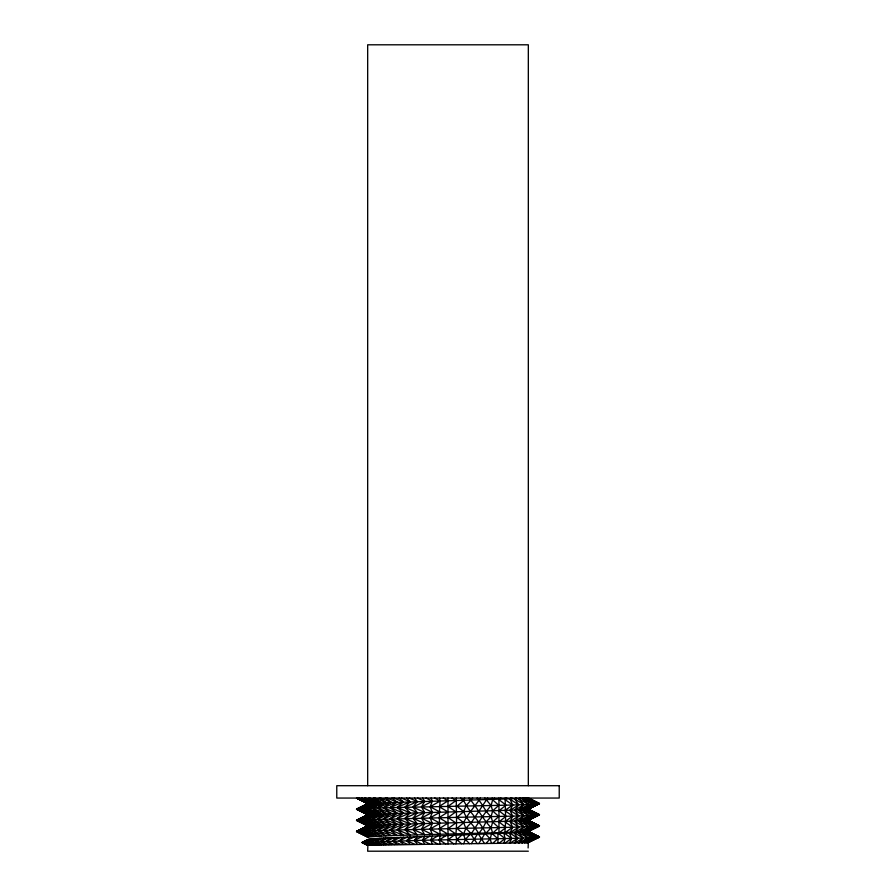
<?xml version="1.0" encoding="UTF-8"?>
<svg xmlns="http://www.w3.org/2000/svg" width="896" height="896" viewBox="0 0 896 896"><rect width="100%" height="100%" fill="white"/><g stroke="black" fill="none" stroke-linecap="round" stroke-linejoin="round"><path stroke-width="1.34" d="M448 835.598L448 843.942L367.674 845.331L362.107 842.554L368.054 839.507L379.4 838.309L521.976 832.485L527.89 837.861L538.843 837.166L539.459 836.987L528.326 831.421L539.459 825.866L528.326 820.299L539.459 814.744L528.326 809.178L539.459 803.622L528.326 798.056L539.011 803.79L527.946 809.357L522.211 809.872L371.123 814.218L368.054 814.565L356.541 820.299L367.674 825.866L391.194 824.477L524.877 820.826L535.517 815.259L539.011 814.912L528.326 809.178L539.459 803.622L529.536 798.672L539.459 803.622L527.946 809.01L539.459 814.744L528.326 820.299L539.011 826.034L527.946 831.6L524.877 831.947L391.194 835.598L367.674 836.987L356.541 831.421L367.674 825.866L356.541 820.299L367.674 814.744L356.541 809.178L367.674 803.622L356.541 798.056L367.674 803.622L356.989 809.357L368.054 814.912L364.806 816.827M497.952 833.806L497.952 843.349L527.923 842.632L539.459 836.987L527.946 831.253L539.459 825.866L528.326 831.421L538.843 837.166L528.326 842.554L528.114 847.941M440.126 835.856L439.32 839.944L440.126 844.021M456.378 798.056C455.952 810.051 457.285 822.046 455.874 834.03L448 828.643L448 798.056M448 843.942L455.874 843.853L456.714 839.597L455.874 835.341M503.978 843.259L505.03 838.555L503.978 833.549M505.12 798.056C505.322 809.648 506.139 821.24 504.806 832.821L512.669 827.254L539.011 826.034L527.946 820.478L526.792 820.646L535.517 826.381L526.792 831.779L537.701 826.213L527.946 820.478L537.701 815.091L527.946 809.357L539.011 803.79L527.946 798.235L369.208 803.275L356.541 809.178L367.674 814.744L356.989 820.478L368.054 826.034L362.634 829.226M491.434 834.075L490.213 838.902L485.867 843.506L455.874 843.853M432.331 836.114L430.763 840.112L432.331 844.11M464.621 798.056L463.669 800.486L456.96 806.221L377.306 807.968L356.541 809.178L368.054 814.565L356.541 820.299L368.054 825.686L356.541 831.421L368.054 836.819L356.989 831.253L369.208 825.518L358.299 819.952L356.989 820.131L368.054 825.686L356.541 831.421L368.054 837.166L356.989 831.6L367.674 825.866M463.669 843.763L465.371 839.418L469.571 834.87M509.432 843.17L511.683 838.376L509.432 833.28M510.675 798.056L510.093 799.277L512.669 805.011L510.093 810.398L512.669 816.133L510.093 821.52L512.669 827.254L510.093 832.642L518.694 827.086L514.797 821.341L518.694 815.954L535.517 815.259L526.792 809.525L535.517 804.138L537.701 803.97L527.946 798.235M484.478 834.344L478.744 843.595M424.682 836.382L422.408 840.291L362.354 842.374L368.054 845.242M472.629 798.056L465.842 806.053L463.669 811.619L456.96 817.354L358.299 819.952L371.123 825.339L360.483 830.906L356.989 831.253L369.208 836.64L358.299 831.074L369.208 825.518L356.989 820.131L369.208 814.397L358.299 808.83L369.208 803.275L358.982 798.056L356.989 798.235L368.054 803.443L356.989 809.01L368.054 814.565L356.989 809.357L368.054 803.79L359.52 799.075M471.318 843.674L477.176 834.602M514.293 843.08L517.754 838.208L527.89 837.861L521.976 842.901M515.547 798.056L514.797 799.098L518.694 804.832L535.517 804.138L526.792 798.403L527.352 798.056M417.256 836.64L414.333 840.459L417.256 844.29M480.334 798.056C475.115 806.613 467.51 813.613 463.669 822.741L456.96 828.475L360.483 830.906L371.123 836.461L358.299 831.074L371.123 825.339L360.483 819.784L371.123 814.218L360.483 808.662L371.123 803.096L361.48 798.056M410.133 836.898L406.605 840.638L410.133 844.379M487.67 798.056L471.318 822.562L465.842 828.296L463.669 833.862L456.96 828.475L512.669 827.254L504.806 821.699L512.669 816.133L518.694 815.954L514.797 810.219L518.694 804.832L510.093 799.277L511.974 798.056M518.482 842.99L523.174 838.029L518.482 832.754M519.68 798.056L518.84 798.93L524.037 804.664L518.84 810.051L524.037 815.786L518.84 821.173L524.037 826.907L518.84 832.294L528.651 826.739L522.211 820.994L528.651 815.606L522.211 809.872L528.651 804.485L522.211 798.75L523.051 798.056M403.368 837.166L399.314 840.806L403.368 844.458M494.558 798.056L492.632 799.792L491.109 805.526C483.582 814.117 477.646 824.085 471.318 833.683L465.842 828.296L463.669 822.741L456.96 817.354L512.669 816.133L504.806 810.566L512.669 805.011L518.694 804.832L510.093 810.398L518.694 815.954L510.093 821.52L518.694 827.086L514.797 832.474L524.037 826.907L514.797 821.341L524.037 815.786L514.797 810.219L524.037 804.664L514.797 799.098L516.522 798.056M485.867 843.506L492.632 843.416L497.84 838.723L492.632 834.03M461.754 835.139L456.714 839.597L461.754 843.786M397.04 837.424L392.515 840.986L397.04 844.547M500.942 798.056L498.96 799.624L498.96 832.989L506.016 827.434L498.96 821.867L506.016 816.301L498.96 810.746L506.016 805.179L512.669 805.011L504.806 799.445L506.766 798.056M498.96 843.326L505.03 838.555L517.754 838.208L514.293 833.011M453.802 835.397L448 839.765L453.802 843.875M528.326 851.2L367.674 851.2L367.875 845.376L362.107 842.554L368.054 839.507M524.731 842.811L531.854 837.682L524.731 832.216L522.155 832.474L531.854 837.682L522.211 842.901M391.194 837.682L386.277 841.154L391.194 844.637M525.605 798.056L524.877 798.582L532.493 804.317L524.877 809.704L532.493 815.438L524.877 820.826L532.493 826.56L524.877 831.947L535.517 826.381L524.877 820.826M504.806 843.248L511.683 838.376L504.806 833.515M445.794 835.666L439.32 839.944L422.408 840.291L424.682 844.2M385.907 837.939L380.666 841.333L385.907 844.726M510.093 843.158L517.754 838.208L510.093 833.246M526.714 842.722L535.013 837.514L526.714 831.958L524.731 832.216M527.946 831.6L537.701 826.213L526.792 820.646L535.517 815.259L524.877 809.704L535.517 804.138L524.877 798.582L525.874 798.056M381.203 838.208L375.715 841.501L381.203 844.805M514.797 843.069L523.174 838.029L514.797 832.989M437.808 835.923L430.763 840.112L437.808 844.054M365.893 805.067L368.054 803.79L357.336 798.056M377.149 838.466L371.482 841.68L377.149 844.894M520.374 798.056L518.84 798.93L528.651 804.485L518.84 810.051L528.651 815.606L518.84 821.173L528.651 826.739L522.211 832.126L532.493 826.56L522.211 820.994L532.493 815.438L522.211 809.872L532.493 804.317L522.211 798.75L523.499 798.056M518.84 842.979L527.89 837.861L518.84 832.731M367.875 839.899L362.107 842.554L367.853 839.63M429.934 836.192L422.408 840.291L429.934 844.133M373.789 838.723L367.998 841.859L373.789 844.984M371.123 838.981L365.31 842.027L371.123 845.074M524.877 842.811L535.013 837.514L524.877 832.205M358.299 798.403L358.982 798.056M369.208 839.25L363.418 842.206L369.208 845.152M527.464 798.056L526.792 798.403L537.701 803.97L526.792 809.525L537.701 815.091L526.792 820.646M526.792 842.722L537.354 837.334L527.923 831.69L526.714 831.958M422.229 836.461L414.333 840.459L422.229 844.222M368.054 840.034L362.69 842.722L367.875 845.376M527.946 820.478L539.011 814.912L527.946 809.357M368.626 839.373L362.354 842.374L368.626 845.197M414.781 836.718L406.605 840.638L414.781 844.312M370.182 839.104L363.418 842.206L370.182 845.107M407.669 836.987L399.314 840.806L407.669 844.402M372.512 838.846L365.31 842.027L372.512 845.018M400.96 837.256L392.515 840.986L400.96 844.491M534.128 805.605L539.011 803.443L528.674 798.594M535.349 816.189L539.011 814.565L528.013 809.402M531.675 828.923L539.011 825.686L527.946 820.131L539.011 814.565L537.701 814.397M530.454 840.582L539.459 836.987L527.946 842.374L539.011 836.819L527.946 831.253L539.459 825.866L527.946 820.131L539.459 814.744L527.946 809.01L539.011 803.443L530.701 800.139M375.592 838.578L367.998 841.859L375.592 844.928M394.722 837.514L386.277 841.154L394.722 844.581M379.4 838.309L371.482 841.68L379.4 844.85M389.01 837.782L380.666 841.333L389.01 844.67M383.891 838.051L375.715 841.501L383.891 844.76M492.632 843.416L497.952 843.349M364.101 842.901L362.69 842.722L368.054 845.421M537.701 825.518L539.011 825.686L528.013 820.534M534.195 835.072L539.011 836.819L529.234 832.227M358.299 820.646L356.989 820.478L368.054 814.912L358.299 809.525M374.651 798.056L385.907 802.402L377.306 807.968L385.907 813.523L377.306 819.09L385.907 824.645L377.306 830.211L385.907 835.766L371.963 830.379L381.203 824.824L371.963 819.258L381.203 813.702L371.963 808.136L381.203 802.581L373.688 798.056M380.442 798.056L391.194 802.234L383.331 807.789L391.194 813.355L383.331 818.91L391.194 824.477L383.331 830.032L391.194 835.598L377.306 830.211L391.194 824.477L377.306 819.09L391.194 813.355L377.306 807.968L391.194 802.234L385.302 798.056M369.578 798.056L381.203 802.581L367.349 808.315L377.149 813.87L367.349 819.437L377.149 824.992L367.349 830.558L377.149 836.114L363.507 830.726L373.789 825.171L363.507 819.605L373.789 814.05L363.507 808.483L373.789 802.928L364.795 798.056M386.87 798.056L397.04 802.054L389.984 807.621L397.04 813.176L389.984 818.742L397.04 824.298L389.984 829.864L397.04 835.419L383.331 830.032L397.04 824.298L383.331 818.91L397.04 813.176L383.331 807.789L397.04 802.054L391.966 798.056M365.266 798.056L377.149 802.749L367.349 808.315L381.203 813.702L367.349 819.437L381.203 824.824L367.349 830.558L381.203 835.946L371.963 830.379L385.907 824.645L371.963 819.258L385.907 813.523L371.963 808.136L385.907 802.402L379.187 798.056M393.87 798.056L403.368 801.886L397.186 807.442L403.368 813.008L397.186 818.563L403.368 824.13L397.186 829.685L403.368 835.251L389.984 829.864L403.368 824.13L389.984 818.742L403.368 813.008L389.984 807.621L403.368 801.886L399.123 798.056M361.771 798.056L373.789 802.928L360.483 808.662L373.789 814.05L360.483 819.784L373.789 825.171L360.483 830.906L373.789 836.293L363.507 830.726L377.149 824.992L363.507 819.605L377.149 813.87L363.507 808.483L377.149 802.749L368.872 798.056M401.363 798.056L410.133 801.707L404.891 807.274L410.133 812.829L404.891 818.395L410.133 823.95L404.891 829.517L410.133 835.072L397.186 829.685L410.133 823.95L397.186 818.563L410.133 812.829L397.186 807.442L410.133 801.707L406.694 798.056M359.128 798.056L371.123 803.096L358.299 808.83L371.123 814.218L358.299 819.952L369.208 814.397L356.989 809.01L369.208 803.275L357.381 798.056M409.282 798.056L417.256 801.539L413 807.094L417.256 812.661L413 818.216L417.256 823.782L413 829.338L417.256 834.904L404.891 829.517L417.256 823.782L404.891 818.395L417.256 812.661L404.891 807.274L417.256 801.539L414.602 798.056M529.536 810.746L536.536 813.87L528.002 809.446M533.03 823.435L536.536 824.992M417.525 798.056L424.682 801.36L421.456 806.926L424.682 812.482L421.456 818.048L424.682 823.603L421.456 829.17L424.682 834.725L413 829.338L424.682 823.603L413 818.216L424.682 812.482L413 807.094L424.682 801.36L422.766 798.056M356.541 798.056L368.054 803.443M426.014 798.056L432.331 801.181L430.158 806.747L432.331 812.314L430.158 817.869L432.331 823.435L430.158 828.99L432.331 834.557L421.456 829.17L432.331 823.435L421.456 818.048L432.331 812.314L421.456 806.926L432.331 801.181L431.11 798.056M527.946 831.69L538.843 837.166L527.946 842.632L537.354 837.334L526.792 831.947M367.674 836.987L356.989 831.6L368.054 826.034L359.52 821.33M528.606 798.638L537.701 803.275M529.211 832.317L537.701 836.64M359.52 799.019L367.998 803.354L364.851 801.27M359.52 821.274L367.998 825.597M358.299 831.779L366.789 836.102M365.12 843.416L368.189 844.984M434.661 798.056L440.126 801.013C439.186 812.134 439.186 823.256 440.126 834.378L430.158 828.99L440.126 823.256L430.158 817.869L440.126 812.134L430.158 806.747L440.126 801.013L439.544 798.056M365.254 843.539L367.55 844.816M443.374 798.056L448 800.834L439.029 806.579L448 811.966L439.04 817.701L448 823.088L439.04 828.822L448 834.21L448 828.643L455.874 822.909L448 817.522L455.874 811.787L448 806.4L455.874 800.666L452.066 798.056M365.938 813.064L368.122 814.419M445.794 843.965L439.32 839.944L505.03 838.555L498.96 833.773M460.645 798.056L463.669 800.486C469.157 812.347 480.021 821.307 485.867 833.336L491.109 827.781L492.632 822.046L491.109 816.659C485.05 811.507 482.541 803.79 477.12 798.056M469.022 798.056C476.974 807.43 482.72 818.765 491.109 827.781L492.632 833.168L498.803 827.602L492.632 822.046L498.803 816.48L492.632 810.914L491.109 805.526L484.848 798.056M469.571 843.696L465.371 839.418L463.669 835.072M485.867 834.299L490.213 838.902L491.434 843.427M478.744 834.557L484.478 843.517M477.176 843.606L471.318 834.814M492.139 798.056L492.632 799.792L498.803 805.358L506.016 805.179L498.96 799.624L498.915 798.056M528.326 785.702L528.326 44.8L367.674 44.8L367.674 785.702M492.632 810.914L491.109 816.659L485.867 822.214L483 827.949L478.744 833.515C474.242 825.698 466.771 820.008 463.669 811.619L456.96 806.221L498.803 805.358L492.632 810.914M559.227 785.702L336.773 785.702L336.773 798.056L559.227 798.056L559.227 785.702"/></g></svg>
